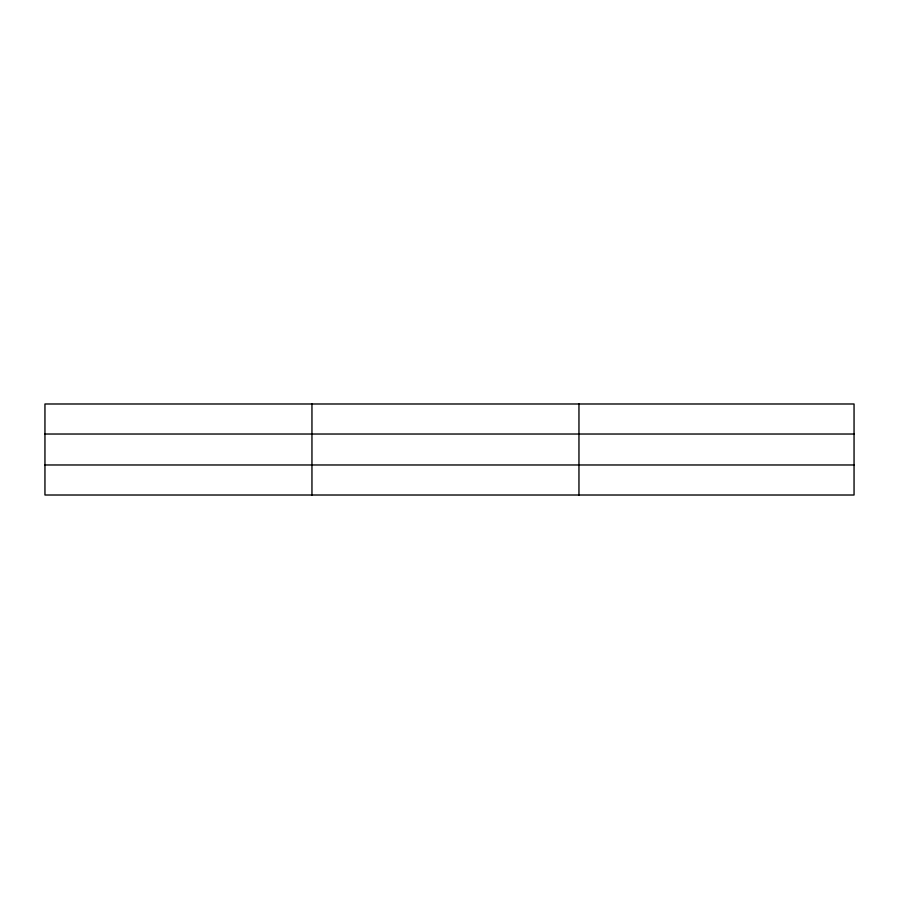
<?xml version="1.0" encoding="UTF-8"?>
<svg xmlns="http://www.w3.org/2000/svg" width="899" height="899" viewBox="0 0 899 899"><rect width="100%" height="100%" fill="white"/><g stroke="black" fill="none" stroke-linecap="round" stroke-linejoin="round"><path stroke-width="1.35" d="M311.953 495.012L311.953 403.988M578.956 495.012L578.956 403.988M854.05 434.026L854.05 403.988L44.95 403.988L44.95 495.012L854.05 495.012L854.05 434.026L44.95 434.026M44.95 464.974L854.05 464.974"/></g></svg>
